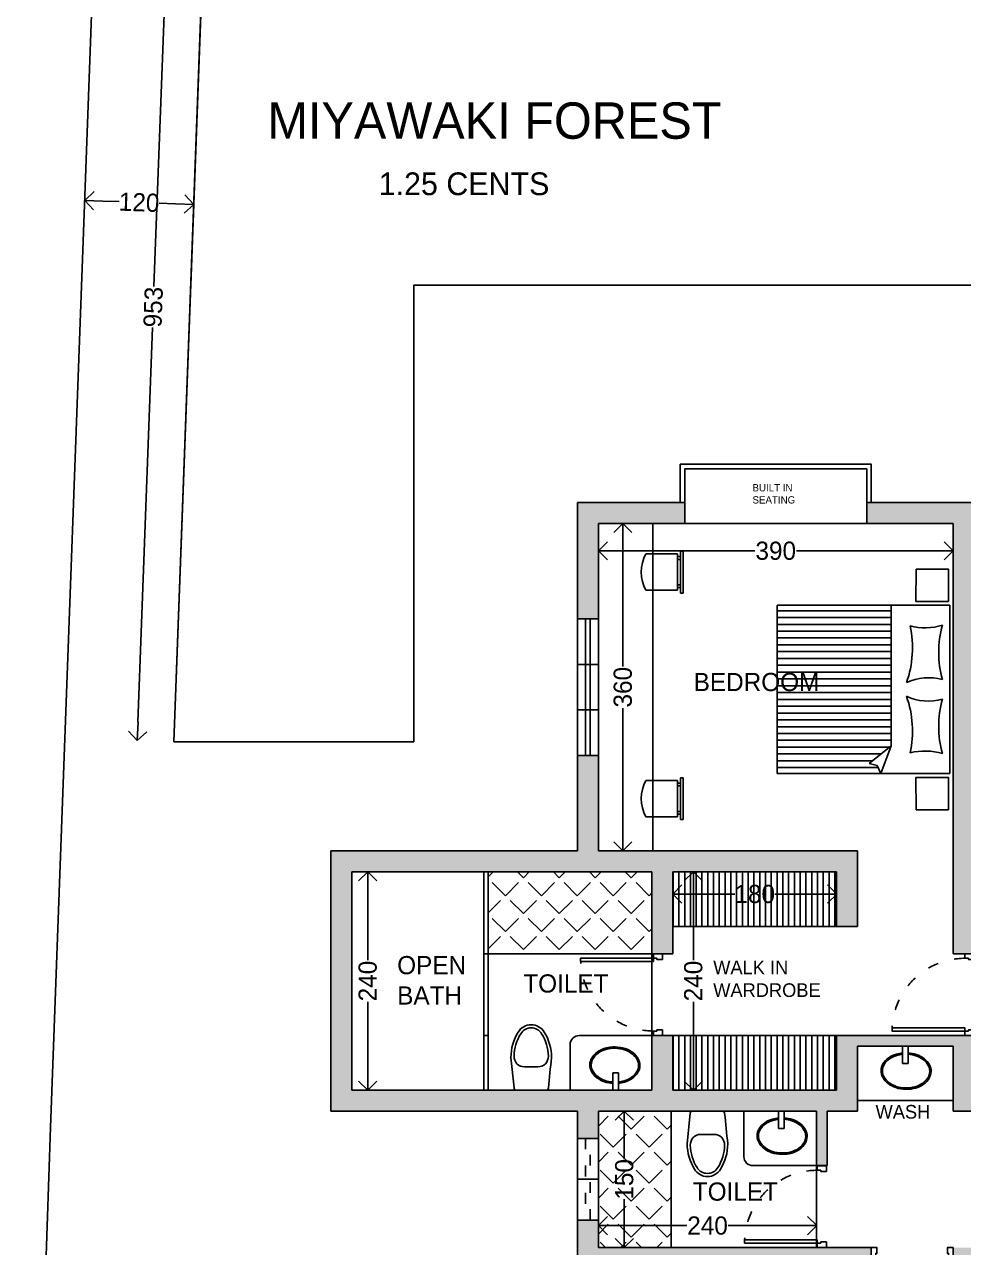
# Model space of a CAD drawing. Header units: inches. Extents: x -706 to 45253, y -3984 to 13819.
# Drawn here: x 35640 to 36673, y -100 to 1245 of the extents above; entities that cross this region are included whole.
import ezdxf

# ---------------------------------------------------------------- set-up
doc = ezdxf.new("R2010")
doc.units = ezdxf.units.IN
doc.header["$PDMODE"] = 99
doc.header["$PDSIZE"] = 0.2
doc.linetypes.add('ACAD_ISO03W100', pattern=[30, 12, -18])
for name, color, linetype in [('BC-BOUNDARY', 3, 'ByLayer'), ('BC-FURNITURE', 8, 'Continuous'), ('BC-GREYCOLOR', 8, 'Continuous'), ('BC-Hatch', 8, 'Continuous'), ('BC-JOINARY', 27, 'Continuous'), ('BC-WALLS', 1, 'Continuous'), ('BC-WHITECOLOR', 7, 'Continuous'), ('FUR', 8, 'Continuous'), ('grey color', 8, 'Continuous'), ('WHITECOLOUR', 7, 'Continuous')]:
    doc.layers.add(name, color=color, linetype=linetype)
doc.styles.add('BC-1IN100-1', font='FreeSans.ttf', dxfattribs={"height": 20})
doc.styles.add('style2', font='FreeSans.ttf')
doc.dimstyles.new('BC-1IN100-1', dxfattribs={"dimtxt": 20, "dimasz": 20, "dimexe": 0.18, "dimexo": 0.0625, "dimgap": 1, "dimtad": 0, "dimtoh": 1, "dimdec": 1, "dimzin": 12, "dimdsep": 46, "dimtxsty": 'BC-1IN100-1', "dimblk": 'OPEN90', "dimcen": 0.09, "dimse1": 1, "dimse2": 1, "dimclrd": 256, "dimclre": 256, "dimclrt": 7, "dimadec": 0, "dimazin": 0, "dimtfac": 1, "dimtdec": 1, "dimtofl": 0, "dimtmove": 1, "dimatfit": 3, "dimldrblk": 'OPEN90', "dimfxl": 0, "dimtolj": 1, "dimtzin": 0, "dimlwd": -1, "dimarcsym": 0})
pattern_1 = [(45, (27475.954, -6864.664), (-19.756563, 19.756563), [20.32, -7.62]), (135, (27475.954, -6864.664), (-19.756563, -19.756563), [20.32, -7.62])]

# ---------------------------------------------------------------- blocks, each defined once
blk = doc.blocks.new('02 GROUND FLOOR$0$wc-wh')
at = {"color": 0, "linetype": 'ByBlock'}
for points in [[(315, 195), (22, 165, 0.384412), (0, 140), (0, -140, 0.383904), (22, -165, 0.001434), (314, -195, 0.140641), (560, -125, 0.259738), (630, 0, 0.259738), (560, 125, 0.139471)], [(225, 65), (225, -65, 0.422961), (328, -165, 0.13189), (544, -100, 0.259738), (600, 0, 0.259738), (544, 100, 0.13189), (328, 165, 0.422961)]]:
    blk.add_lwpolyline(points, format="xyb", close=True, dxfattribs=at)
blk.add_arc((316, -170), 25, 264.2811, 270.16, dxfattribs=at)
blk = doc.blocks.new('A$C6E117E9E')
at = {"xscale": -1, "rotation": 30.00000247440961}
blk.add_blockref('02 GROUND FLOOR$0$wc-wh', (564, 389), dxfattribs=at)
blk = doc.blocks.new('GOBIND DOOR 7')
at = {"layer": 'BC-Hatch', "linetype": 'ACAD_ISO03W100'}
blk.add_arc((33263.5, 16175.5), 80, 0, 90, dxfattribs=at)
at = {"layer": 'BC-JOINARY'}
blk.add_lwpolyline([(33263.5, 16175.5), (33263.5, 16255.5), (33267, 16255.5), (33267, 16175.5)], close=True, dxfattribs=at)
for points in [[(33263.5, 16171.7), (33264.8, 16171.7), (33264.8, 16165.5), (33258.5, 16165.5), (33258.5, 16175.5), (33263.5, 16175.5), (33263.5, 16171.7)], [(33343.5, 16171.7), (33342.3, 16171.7), (33342.3, 16165.5), (33348.5, 16165.5), (33348.5, 16175.5), (33343.5, 16175.5), (33343.5, 16171.7)]]:
    blk.add_lwpolyline(points, dxfattribs=at)
blk = doc.blocks.new('A$C52937CB9')
at = {"layer": 'FUR'}
for p, q in [((39.8, 190), (39.8, 0)), ((224.8, 190), (39.8, 190)), ((224.8, 0), (224.8, 190)), ((39.8, 125.3), (194.3, 125.3)), ((213.7, 101.1), (194.3, 125.3)), ((194.3, 125.3), (224.8, 114)), ((216.1, 110), (213.7, 101.1)), ((224.8, 114), (216.1, 110)), ((39.8, 0), (224.8, 0))]:
    blk.add_line(p, q, dxfattribs=at)
for points in [[(0, 152.8), (0, 188.3), (35.6, 188.3), (35.5, 152.7)], [(264.7, 152.8), (264.6, 188.3), (229.1, 188.3), (229.1, 152.7)]]:
    blk.add_lwpolyline(points, close=True, dxfattribs=at)
for centre, radius, start, end in [((-1.3, 162.6), 65.9, 345.6575, 16.9499), ((91.6, 288.6), 110.9, 254.3673, 285.6765), ((176.6, 166.4), 57.2, 164.3325, 204.9851), ((88, 166.4), 57.2, 335.0149, 15.6675), ((173, 288.6), 110.9, 254.3235, 285.6327), ((265.9, 162.6), 65.9, 163.0501, 194.3425), ((86.6, 35.1), 113.8, 70.3798, 102.1998), ((178.1, 35.1), 113.8, 77.8002, 109.6202)]:
    blk.add_arc(centre, radius, start, end, dxfattribs=at)
blk = doc.blocks.new('A$C925929284')
at = {"layer": 'BC-GREYCOLOR'}
h = blk.add_hatch(dxfattribs=at)
h.set_pattern_fill('ANSI31', color=256, scale=60, angle=315, style=0)
h.set_pattern_definition([(0, (-91.719, -51.977), (2e-15, 7.5), [])])
h.paths.add_polyline_path([(125.3, 70.3), (125.3, 224.8), (0, 224.8), (0, 39.8), (114, 39.8), (110, 48.5), (101.1, 50.9)])
at = {"layer": 'grey color', "rotation": 270}
blk.add_blockref('A$C52937CB9', (0, 264.7), dxfattribs=at)
blk = doc.blocks.new('_Open90')
at = {"color": 0, "linetype": 'ByBlock', "lineweight": -2}
for p, q in [((0, 0), (-1, 0)), ((-0.5, 0.5), (0, 0)), ((0, 0), (-0.5, -0.5))]:
    blk.add_line(p, q, dxfattribs=at)
blk = doc.blocks.new('*D762')
at = {"layer": 'BC-Hatch'}
for p, q in [((36373, 289), (36421.1, 289)), ((36513.1, 289), (36465, 289))]:
    blk.add_line(p, q, dxfattribs=at)
at = {"layer": 'Defpoints', "color": 0}
for p in [(36353, 313.4), (36533.1, 313.4), (36353, 289)]:
    blk.add_point(p, dxfattribs=at)
at = {"layer": 'BC-Hatch', "xscale": 20, "yscale": 20, "zscale": 20, "rotation": 180}
blk.add_blockref('_Open90', (36353, 289), dxfattribs=at)
at = {"layer": 'BC-Hatch', "xscale": 20, "yscale": 20, "zscale": 20}
blk.add_blockref('_Open90', (36533.1, 289), dxfattribs=at)
at = {"layer": 'BC-Hatch', "color": 7, "insert": (36443, 289), "char_height": 20, "attachment_point": 5, "style": 'BC-1IN100-1'}
blk.add_mtext('\\A1;180', dxfattribs=at)
blk = doc.blocks.new('*D763')
at = {"layer": 'BC-Hatch'}
for p, q in [((36375.5, 293.4), (36375.5, 216.3)), ((36375.5, 93.4), (36375.5, 170.5))]:
    blk.add_line(p, q, dxfattribs=at)
at = {"layer": 'Defpoints', "color": 0}
for p in [(36353, 313.4), (36353, 73.4), (36375.5, 73.4)]:
    blk.add_point(p, dxfattribs=at)
at = {"layer": 'BC-Hatch', "xscale": 20, "yscale": 20, "zscale": 20}
for p, rotation in [((36375.5, 313.4), 90), ((36375.5, 73.4), 270)]:
    blk.add_blockref('_Open90', p, dxfattribs=dict(at, rotation=rotation))
at = {"layer": 'BC-Hatch', "color": 7, "insert": (36375.5, 193.4), "char_height": 20, "attachment_point": 5, "rotation": 90, "style": 'BC-1IN100-1'}
blk.add_mtext('\\A1;240', dxfattribs=at)
blk = doc.blocks.new('chair- 1')
at = {"layer": 'BC-FURNITURE'}
for p, q in [((119.5, -460.5), (73.5, -460.5)), ((73.5, -463.5), (73.5, -460.5)), ((119.5, -463.5), (73.5, -463.5)), ((76.5, -466.5), (76.5, -501.5)), ((76.5, -466.5), (116.5, -466.5)), ((79.5, -466.5), (79.5, -463.5)), ((82.5, -466.5), (82.5, -463.5)), ((110.5, -466.5), (110.5, -463.5)), ((113.5, -466.5), (113.5, -463.5)), ((116.5, -501.5), (116.5, -466.5)), ((119.5, -463.5), (119.5, -460.5))]:
    blk.add_line(p, q, dxfattribs=at)
blk.add_arc((96.5, -464), 42.5, 241.9275, 298.0725, dxfattribs=at)
blk = doc.blocks.new('*D764')
at = {"layer": 'BC-Hatch'}
for p, q in [((36291.1, 666.3), (36443.2, 666.3)), ((36641.1, 666.3), (36489, 666.3))]:
    blk.add_line(p, q, dxfattribs=at)
at = {"layer": 'Defpoints', "color": 0}
for p in [(36271.1, 696.4), (36661.1, 696.4), (36661.1, 666.3)]:
    blk.add_point(p, dxfattribs=at)
at = {"layer": 'BC-Hatch', "xscale": 20, "yscale": 20, "zscale": 20, "rotation": 180}
blk.add_blockref('_Open90', (36271.1, 666.3), dxfattribs=at)
at = {"layer": 'BC-Hatch', "xscale": 20, "yscale": 20, "zscale": 20}
blk.add_blockref('_Open90', (36661.1, 666.3), dxfattribs=at)
at = {"layer": 'BC-Hatch', "color": 7, "insert": (36466.1, 666.3), "char_height": 20, "attachment_point": 5, "style": 'BC-1IN100-1'}
blk.add_mtext('\\A1;390', dxfattribs=at)
blk = doc.blocks.new('*D765')
at = {"layer": 'BC-Hatch'}
for p, q in [((36298, 676.4), (36298, 539.3)), ((36298, 356.4), (36298, 493.5))]:
    blk.add_line(p, q, dxfattribs=at)
at = {"layer": 'Defpoints', "color": 0}
for p in [(36298, 696.4), (36331.1, 696.4), (36331.1, 336.4)]:
    blk.add_point(p, dxfattribs=at)
at = {"layer": 'BC-Hatch', "xscale": 20, "yscale": 20, "zscale": 20}
for p, rotation in [((36298, 696.4), 90), ((36298, 336.4), 270)]:
    blk.add_blockref('_Open90', p, dxfattribs=dict(at, rotation=rotation))
at = {"layer": 'BC-Hatch', "color": 7, "insert": (36298, 516.4), "char_height": 20, "attachment_point": 5, "rotation": 90, "style": 'BC-1IN100-1'}
blk.add_mtext('\\A1;360', dxfattribs=at)
blk = doc.blocks.new('*D766')
at = {"layer": 'BC-Hatch'}
for p, q in [((36017.5, 293.4), (36017.5, 216.3)), ((36017.5, 93.4), (36017.5, 170.5))]:
    blk.add_line(p, q, dxfattribs=at)
at = {"layer": 'Defpoints', "color": 0}
for p in [(36000, 313.4), (36000, 73.4), (36017.5, 73.4)]:
    blk.add_point(p, dxfattribs=at)
at = {"layer": 'BC-Hatch', "xscale": 20, "yscale": 20, "zscale": 20}
for p, rotation in [((36017.5, 313.4), 90), ((36017.5, 73.4), 270)]:
    blk.add_blockref('_Open90', p, dxfattribs=dict(at, rotation=rotation))
at = {"layer": 'BC-Hatch', "color": 7, "insert": (36017.5, 193.4), "char_height": 20, "attachment_point": 5, "rotation": 90, "style": 'BC-1IN100-1'}
blk.add_mtext('\\A1;240', dxfattribs=at)
blk = doc.blocks.new('*D768')
at = {"layer": 'BC-Hatch'}
for p, q in [((36299.6, 30.4), (36299.6, -2.6)), ((36299.6, -79.6), (36299.6, -46.5))]:
    blk.add_line(p, q, dxfattribs=at)
at = {"layer": 'Defpoints', "color": 0}
for p in [(36299.6, 50.4), (36351.1, 50.4), (36351.1, -99.6)]:
    blk.add_point(p, dxfattribs=at)
at = {"layer": 'BC-Hatch', "xscale": 20, "yscale": 20, "zscale": 20}
for p, rotation in [((36299.6, 50.4), 90), ((36299.6, -99.6), 270)]:
    blk.add_blockref('_Open90', p, dxfattribs=dict(at, rotation=rotation))
at = {"layer": 'BC-Hatch', "color": 7, "insert": (36299.6, -24.6), "char_height": 20, "attachment_point": 5, "rotation": 90, "style": 'BC-1IN100-1'}
blk.add_mtext('\\A1;150', dxfattribs=at)
blk = doc.blocks.new('*D769')
at = {"layer": 'BC-Hatch'}
for p, q in [((36291.1, -75.5), (36368.2, -75.5)), ((36491.1, -75.5), (36413.9, -75.5))]:
    blk.add_line(p, q, dxfattribs=at)
at = {"layer": 'Defpoints', "color": 0}
for p in [(36271.1, 50.4), (36511.1, 50.4), (36271.1, -75.5)]:
    blk.add_point(p, dxfattribs=at)
at = {"layer": 'BC-Hatch', "xscale": 20, "yscale": 20, "zscale": 20, "rotation": 180}
blk.add_blockref('_Open90', (36271.1, -75.5), dxfattribs=at)
at = {"layer": 'BC-Hatch', "xscale": 20, "yscale": 20, "zscale": 20}
blk.add_blockref('_Open90', (36511.1, -75.5), dxfattribs=at)
at = {"layer": 'BC-Hatch', "color": 7, "insert": (36391.1, -75.5), "char_height": 20, "attachment_point": 5, "style": 'BC-1IN100-1'}
blk.add_mtext('\\A1;240', dxfattribs=at)
blk = doc.blocks.new('*D789')
at = {"layer": 'BC-Hatch'}
for p, q in [((35798.5, 1390.7), (35782.5, 956.8)), ((35764.9, 477.9), (35780.9, 911.8))]:
    blk.add_line(p, q, dxfattribs=at)
at = {"layer": 'Defpoints', "color": 0}
for p in [(35839.5, 1409.2), (35764.2, 457.9), (35804.4, 456.4)]:
    blk.add_point(p, dxfattribs=at)
at = {"layer": 'BC-Hatch', "xscale": 20, "yscale": 20, "zscale": 20}
for p, rotation in [((35799.3, 1410.7), 87.88999568099871), ((35764.2, 457.9), 267.8899956809987)]:
    blk.add_blockref('_Open90', p, dxfattribs=dict(at, rotation=rotation))
at = {"layer": 'BC-Hatch', "color": 7, "insert": (35781.7, 934.3), "char_height": 20, "attachment_point": 5, "rotation": 87.89, "style": 'BC-1IN100-1'}
blk.add_mtext('\\A1;953', dxfattribs=at)
blk = doc.blocks.new('*D790')
at = {"layer": 'BC-Hatch'}
for p, q in [((35726.3, 1050.8), (35744.3, 1050.2)), ((35806.2, 1047.9), (35788.2, 1048.6))]:
    blk.add_line(p, q, dxfattribs=at)
at = {"layer": 'Defpoints', "color": 0}
for p in [(35706.3, 1051.6), (35704.9, 1013.8), (35824.8, 1009.4)]:
    blk.add_point(p, dxfattribs=at)
at = {"layer": 'BC-Hatch', "xscale": 20, "yscale": 20, "zscale": 20}
for p, rotation in [((35706.3, 1051.6), 177.8899956809983), ((35826.2, 1047.2), 357.8899956809983)]:
    blk.add_blockref('_Open90', p, dxfattribs=dict(at, rotation=rotation))
at = {"layer": 'BC-Hatch', "color": 7, "insert": (35766.2, 1049.4), "char_height": 20, "attachment_point": 5, "rotation": 357.89, "style": 'BC-1IN100-1'}
blk.add_mtext('\\A1;120', dxfattribs=at)

msp = doc.modelspace()

# ---------------------------------------------------------------- hatches: boundary and pattern name
at = {"layer": 'BC-Hatch'}
h = msp.add_hatch(color=16, dxfattribs=at)
h.paths.add_polyline_path([(36684.06, -475.57), (36684.06, -378.95), (36678.47, -379.79), (36684.06, -378.8), (36684.06, -368.16), (36667.02, -367.55), (36684.06, -367.93), (36684.06, -347.57), (36661.06, -347.57), (36661.06, -452.57), (36271.06, -452.57), (36271.06, -372.57), (36248.06, -372.57), (36248.06, -475.57)])
h.paths.add_polyline_path([(36271.06, -590.57), (36271.06, -510.57), (36248.06, -510.57), (36248.06, -590.57)])
h.paths.add_polyline_path([(36271.06, -172.57), (36271.06, -111.07), (36548.06, -111.07), (36548.06, -122.57), (36571.06, -122.57), (36571.06, -109.57), (36571.06, -99.57), (36271.06, -99.57), (36271.06, -69.57), (36248.06, -69.57), (36248.06, -172.57)])
h.paths.add_polyline_path([(36684.06, -197.57), (36684.06, -99.57), (36661.06, -99.57), (36661.06, -197.57)])
h.paths.add_polyline_path([(36894.06, -111.07, 1), (36917.06, -111.07, 1)])
h.paths.add_polyline_path([(36894.06, -464.07, 1), (36917.06, -464.07, 1)])
h.paths.add_polyline_path([(37330.06, -475.57), (37330.06, -99.57), (37307.06, -99.57), (37307.06, -475.57)])
h.paths.add_polyline_path([(37330.06, 50.43), (37330.06, 326.43), (37307.06, 326.43), (37307.06, 73.43), (37194.06, 73.43), (37194.06, 50.43)])
h.paths.add_polyline_path([(37007.06, 50.43), (37007.06, 73.43), (36917.06, 73.43), (36917.06, 103.43), (36894.06, 103.43), (36894.06, 50.43)])
h.paths.add_polyline_path([(36684.06, 50.43), (36684.06, 133.43), (36533.06, 133.43), (36533.06, 73.43), (36353.04, 73.43), (36353.04, 133.43), (36341.54, 133.43), (36331.54, 133.43), (36330.04, 133.43), (36330.04, 73.43), (36213.23, 73.43), (36211.7, 73.43), (36181.24, 73.43), (36000.04, 73.43), (36000.04, 313.43), (36330.04, 313.43), (36330.04, 223.43), (36331.54, 223.43), (36341.54, 223.43), (36353.04, 223.43), (36353.04, 313.43), (36533.06, 313.43), (36533.06, 253.43), (36556.06, 253.43), (36556.06, 336.43), (36271.06, 336.43), (36271.06, 441.43), (36248.06, 441.43), (36248.06, 336.43), (35977.04, 336.43), (35977.04, 50.43), (36248.06, 50.43), (36248.06, 20.43), (36271.06, 20.43), (36271.06, 50.43), (36511.06, 50.43), (36511.06, -9.57), (36522.56, -9.57), (36522.56, 50.43), (36556.06, 50.43), (36556.06, 121.93), (36661.06, 121.93), (36661.06, 50.43)])
h.paths.add_polyline_path([(36684.06, 223.43), (36684.06, 719.43), (36566.06, 719.43), (36566.06, 696.43), (36661.06, 696.43), (36661.06, 223.43), (36674.06, 223.43)])
h.paths.add_polyline_path([(36917.06, 253.43), (36917.06, 276.43), (36894.06, 276.43), (36894.06, 253.43)])
h.paths.add_polyline_path([(36917.06, 433.43), (36917.06, 709.43), (36917.06, 719.43), (36894.06, 719.43), (36894.06, 433.43)])
h.paths.add_polyline_path([(37330.06, 426.43), (37330.06, 561.43), (37307.06, 561.43), (37307.06, 486.43), (37307.06, 426.43)])
h = msp.add_hatch(color=16, dxfattribs=at)
h.paths.add_polyline_path([(37330.06, 621.43), (37330.06, 719.43), (37158.56, 719.43), (37158.56, 696.43), (37307.06, 696.43), (37307.06, 621.43)])
h.paths.add_polyline_path([(37058.56, 696.43), (37058.56, 719.43), (37007.06, 719.43), (37007.06, 696.43)])
h.paths.add_polyline_path([(36366.06, 696.43), (36366.06, 709.43), (36366.06, 719.43), (36248.06, 719.43), (36248.06, 591.43), (36271.06, 591.43), (36271.06, 696.43)])
h = msp.add_hatch(dxfattribs=at)
h.set_pattern_fill('ANGLE', color=256, scale=4, angle=45, style=0)
h.set_pattern_definition(pattern_1)
h.paths.add_polyline_path([(36330.04, 223.43), (36330.04, 313.43), (36150.04, 313.43), (36150.04, 223.43)])
h = msp.add_hatch(dxfattribs=at)
h.set_pattern_fill('ANSI31', color=256, scale=2, angle=45, style=0)
h.set_pattern_definition([(90, (27475.954, -6864.664), (-6.35, 2e-14), [])])
h.paths.add_polyline_path([(36533.06, 253.43), (36533.06, 313.43), (36353.04, 313.43), (36353.04, 253.43)])
h.paths.add_polyline_path([(36533.06, 73.43), (36533.06, 133.43), (36353.04, 133.43), (36353.04, 73.43)])
h.paths.add_polyline_path([(36417.1, 303.78), (36468.99, 303.78), (36468.99, 273.7), (36417.1, 273.7)], flags=24)
h = msp.add_hatch(dxfattribs=at)
h.set_pattern_fill('ANGLE', color=256, scale=4, angle=45, style=0)
h.set_pattern_definition(pattern_1)
h.paths.add_polyline_path([(36351.06, -99.57), (36351.06, 50.43), (36271.06, 50.43), (36271.06, 20.43), (36271.06, -69.57), (36271.06, -99.57)])

# ---------------------------------------------------------------- linework, layer by layer
for p, q in [((36145.04, 313.43), (36145.04, 223.43)), ((36150.04, 313.43), (36150.04, 73.43)), ((36533.06, 253.43), (36353.04, 253.43)), ((36150.04, 223.43), (36145.04, 223.43)), ((36145.04, 223.43), (36145.04, 73.43)), ((36150.04, 133.43), (36145.04, 133.43)), ((36533.06, 133.43), (36353.04, 133.43)), ((36556.06, 61.93), (36661.06, 61.93))]:
    msp.add_line(p, q)
at = {"layer": 'BC-BOUNDARY'}
for p, q in [((35724.57, 1548.41), (35668.71, 32.25)), ((35668.71, 32.25), (35640.1, -796.09))]:
    msp.add_line(p, q, dxfattribs=at)
at = {"layer": 'BC-FURNITURE', "linetype": 'Continuous'}
for points in [[(36611.6, 121.93), (36605.51, 121.93), (36605.51, 102.9), (36611.6, 102.9)], [(36286.99, 73.43), (36293.09, 73.43), (36293.09, 92.45), (36286.99, 92.45)], [(36475.33, 50.43), (36469.23, 50.43), (36469.23, 31.4), (36475.33, 31.4)]]:
    msp.add_lwpolyline(points, close=True, dxfattribs=at)
for points in [[(36293.09, 81, 0.0449608), (36299.71, 82.23, 0.0844306), (36308.38, 86.34, 0.1064259), (36314.63, 93.08, 0.1297604), (36316.71, 100.37, 0.1297604), (36314.92, 107.74, 0.1064259), (36308.94, 114.72, 0.0844306), (36300.44, 119.17, 0.0735342), (36289.61, 120.99, 0.0735342), (36278.71, 119.6, 0.0844306), (36270.05, 115.49, 0.1064259), (36263.79, 108.75, 0.1297604), (36261.71, 101.46, 0.1297604), (36263.5, 94.09, 0.1064259), (36269.48, 87.11, 0.0844306), (36277.98, 82.66, 0.0613368), (36286.99, 80.92, 0.0121426)], [(36293.09, 82.51, 0.0439771), (36299.31, 83.68, 0.0844306), (36307.52, 87.56, 0.1064259), (36313.34, 93.84, 0.1297604), (36315.21, 100.4, 0.0096334), (36315.21, 100.91, 0.119977), (36313.6, 107.03, 0.1064259), (36308.03, 113.53, 0.0844306), (36299.98, 117.74, 0.0735342), (36289.58, 119.49, 0.0735342), (36279.12, 118.15, 0.0844306), (36270.91, 114.26, 0.1064259), (36265.08, 107.99, 0.1297604), (36263.21, 101.43, 0.0096334), (36263.21, 100.91, 0.119977), (36264.82, 94.8, 0.1064259), (36270.39, 88.3, 0.0844306), (36278.44, 84.09, 0.060622), (36286.99, 82.43, 0.0128549)], [(36605.51, 114.35, 0.0449608), (36598.88, 113.12, 0.0844306), (36590.22, 109.01, 0.1064259), (36583.97, 102.27, 0.1297604), (36581.89, 94.98, 0.1297604), (36583.68, 87.61, 0.1064259), (36589.66, 80.63, 0.0844306), (36598.15, 76.18, 0.0735342), (36608.99, 74.36, 0.0735342), (36619.89, 75.75, 0.0844306), (36628.55, 79.86, 0.1064259), (36634.81, 86.6, 0.1297604), (36636.89, 93.89, 0.1297604), (36635.1, 101.26, 0.1064259), (36629.11, 108.24, 0.0844306), (36620.62, 112.69, 0.0613368), (36611.6, 114.43, 0.0121426)], [(36605.51, 112.84, 0.0439771), (36599.29, 111.67, 0.0844306), (36591.08, 107.79, 0.1064259), (36585.26, 101.51, 0.1297604), (36583.39, 94.95, 0.0096334), (36583.38, 94.44, 0.119977), (36584.99, 88.33, 0.1064259), (36590.57, 81.82, 0.0844306), (36598.62, 77.61, 0.0735342), (36609.02, 75.86, 0.0735342), (36619.48, 77.2, 0.0844306), (36627.69, 81.09, 0.1064259), (36633.52, 87.36, 0.1297604), (36635.39, 93.92, 0.0096334), (36635.39, 94.44, 0.119977), (36633.78, 100.55, 0.1064259), (36628.2, 107.05, 0.0844306), (36620.16, 111.26, 0.060622), (36611.6, 112.92, 0.0128549)], [(36469.23, 42.85, 0.0449608), (36462.61, 41.62, 0.0844306), (36453.94, 37.51, 0.1064259), (36447.69, 30.77, 0.1297604), (36445.61, 23.48, 0.1297604), (36447.4, 16.11, 0.1064259), (36453.38, 9.13, 0.0844306), (36461.87, 4.68, 0.0735342), (36472.71, 2.86, 0.0735342), (36483.61, 4.25, 0.0844306), (36492.27, 8.36, 0.1064259), (36498.53, 15.1, 0.1297604), (36500.61, 22.39, 0.1297604), (36498.82, 29.76, 0.1064259), (36492.83, 36.74, 0.0844306), (36484.34, 41.19, 0.0613368), (36475.33, 42.93, 0.0121426)], [(36469.23, 41.34, 0.0439771), (36463.01, 40.17, 0.0844306), (36454.8, 36.29, 0.1064259), (36448.98, 30.01, 0.1297604), (36447.11, 23.45, 0.0096334), (36447.11, 22.94, 0.119977), (36448.72, 16.83, 0.1064259), (36454.29, 10.32, 0.0844306), (36462.34, 6.11, 0.0735342), (36472.74, 4.36, 0.0735342), (36483.2, 5.7, 0.0844306), (36491.41, 9.59, 0.1064259), (36497.24, 15.86, 0.1297604), (36499.11, 22.42, 0.0096334), (36499.11, 22.94, 0.119977), (36497.5, 29.05, 0.1064259), (36491.92, 35.55, 0.0844306), (36483.88, 39.76, 0.060622), (36475.33, 41.42, 0.0128549)]]:
    msp.add_lwpolyline(points, format="xyb", dxfattribs=at)
at = {"layer": 'BC-Hatch'}
msp.add_lwpolyline([(36894.06, 958.41), (36894.06, 1245.79), (35839.53, 1409.17), (35804.42, 456.43), (36068.06, 456.43), (36068.06, 958.37)], close=True, dxfattribs=at)
at = {"layer": 'BC-WALLS'}
for p, q in [((36248.06, 591.43), (36248.06, 719.43)), ((36366.06, 719.43), (36248.06, 719.43)), ((36366.06, 696.43), (36366.06, 719.43)), ((36684.06, 719.43), (36566.06, 719.43)), ((36566.06, 696.43), (36566.06, 719.43)), ((36566.06, 719.43), (36566.06, 696.43)), ((36366.06, 696.43), (36366.06, 709.43)), ((36271.06, 591.43), (36271.06, 696.43)), ((36366.06, 696.43), (36271.06, 696.43)), ((36661.06, 696.43), (36566.06, 696.43)), ((36661.06, 223.43), (36661.06, 696.43)), ((36271.06, 591.43), (36248.06, 591.43)), ((36248.06, 336.43), (36248.06, 441.43)), ((36271.06, 441.43), (36248.06, 441.43)), ((36271.06, 336.43), (36271.06, 441.43)), ((35977.04, 336.43), (35977.04, 50.43)), ((36248.06, 336.43), (35977.04, 336.43)), ((36556.06, 336.43), (36271.06, 336.43)), ((36556.06, 253.43), (36556.06, 336.43)), ((36000.04, 313.43), (36000.04, 73.43)), ((36330.04, 313.43), (36000.04, 313.43)), ((36330.04, 313.43), (36330.04, 223.43)), ((36533.06, 313.43), (36353.04, 313.43)), ((36353.04, 313.43), (36353.04, 223.43)), ((36533.06, 253.43), (36533.06, 313.43)), ((36533.06, 253.43), (36556.06, 253.43)), ((36353.04, 223.43), (36330.04, 223.43)), ((36661.06, 223.43), (36684.06, 223.43)), ((36353.04, 133.43), (36330.04, 133.43)), ((36330.04, 133.43), (36330.04, 73.43)), ((36353.04, 133.43), (36353.04, 73.43)), ((36533.06, 73.43), (36533.06, 133.43)), ((36533.06, 133.43), (36684.06, 133.43)), ((36556.06, 50.43), (36556.06, 121.93)), ((36556.06, 121.93), (36661.06, 121.93)), ((36661.06, 50.43), (36661.06, 121.93)), ((36330.04, 73.43), (36000.04, 73.43)), ((36533.06, 73.43), (36353.04, 73.43)), ((36248.06, 50.43), (35977.04, 50.43)), ((36248.06, 20.43), (36248.06, 50.43)), ((36511.06, 50.43), (36271.06, 50.43)), ((36271.06, 20.43), (36271.06, 50.43)), ((36511.06, -9.57), (36511.06, 50.43)), ((36556.06, 50.43), (36522.56, 50.43)), ((36522.56, -9.57), (36522.56, 50.43)), ((36684.06, 50.43), (36661.06, 50.43)), ((36271.06, 20.43), (36248.06, 20.43)), ((36522.56, -9.57), (36511.06, -9.57)), ((36248.06, -172.57), (36248.06, -69.57)), ((36271.06, -69.57), (36248.06, -69.57)), ((36271.06, -99.57), (36271.06, -69.57)), ((36571.06, -99.57), (36271.06, -99.57)), ((36571.06, -122.57), (36571.06, -99.57))]:
    msp.add_line(p, q, dxfattribs=at)
at = {"layer": 'BC-WHITECOLOR'}
for p, q in [((35839.53, 1409.17), (35804.42, 456.43)), ((35839.53, 1409.17), (35822.92, 958.36)), ((36068.06, 958.37), (36894.06, 958.41)), ((36068.06, 958.37), (36894.06, 958.41)), ((36068.06, 958.37), (36068.06, 456.43)), ((36331.06, 336.43), (36331.06, 696.43)), ((36566.06, 696.43), (36366.06, 696.43)), ((36248.06, 441.43), (36248.06, 591.43)), ((36257.06, 441.43), (36257.06, 591.43)), ((36262.06, 441.43), (36262.06, 591.43)), ((36271.06, 441.43), (36271.06, 591.43)), ((36271.06, 541.43), (36248.06, 541.43)), ((36271.06, 491.43), (36248.06, 491.43)), ((36271.06, 491.43), (36248.06, 491.43)), ((36271.06, 491.43), (36248.06, 491.43)), ((35804.42, 456.43), (36068.06, 456.43)), ((36330.04, 223.43), (36150.04, 223.43)), ((36330.04, 223.43), (36330.04, 133.43)), ((36240.04, 123.43), (36240.04, 73.43)), ((36330.04, 133.43), (36250.04, 133.43)), ((36351.06, -99.57), (36351.06, 50.43)), ((36431.06, 0.43), (36431.06, 50.43)), ((36248.06, 20.43), (36248.06, -69.57)), ((36271.06, -69.57), (36271.06, 20.43)), ((36511.06, -9.57), (36441.06, -9.57)), ((36511.06, -9.57), (36511.06, -99.57)), ((36271.06, -24.57), (36248.06, -24.57))]:
    msp.add_line(p, q, dxfattribs=at)
at = {"layer": 'BC-WHITECOLOR', "linetype": 'ACAD_ISO03W100'}
for p, q in [((36257.06, 20.43), (36257.06, -69.57)), ((36262.06, -69.57), (36262.06, 20.43))]:
    msp.add_line(p, q, dxfattribs=at)
at = {"layer": 'BC-WHITECOLOR'}
for points in [[(36361.06, 719.43), (36361.06, 761.43), (36571.06, 761.43), (36571.06, 719.43)], [(36366.06, 719.43), (36366.06, 756.43), (36566.06, 756.43), (36566.06, 719.43)]]:
    msp.add_lwpolyline(points, dxfattribs=at)
for centre, start, end in [((36250.04, 123.43), 90, 180), ((36441.06, 0.43), 180, 270)]:
    msp.add_arc(centre, 10, start, end, dxfattribs=at)

# ---------------------------------------------------------------- block references
at = {"layer": 'BC-JOINARY', "xscale": -1, "rotation": 89.99999999999967}
msp.add_blockref('GOBIND DOOR 7', (52507.04, 33481.96), dxfattribs=at)
at = {"layer": 'BC-JOINARY'}
for p, rotation in [((52849.56, -33125.11), 89.9999999999999), ((52687.3, -33358.11), 89.99999999999984), ((69919.59, 16065.93), 179.9999999999999)]:
    msp.add_blockref('GOBIND DOOR 7', p, dxfattribs=dict(at, rotation=rotation))
at = {"layer": 'BC-WHITECOLOR', "xscale": 0.1142857142232525, "yscale": 0.1142857142232525, "zscale": 0.1142857142232525, "rotation": 59.9999975255924}
msp.add_blockref('A$C6E117E9E', (36397.31, -27.56), dxfattribs=at)
at = {"layer": 'FUR', "rotation": 269.9999999995279}
msp.add_blockref('chair- 1', (36824.73, 739.46, -20022.8), dxfattribs=at)
at = {"layer": 'FUR', "xscale": -1, "rotation": 270.0000000004719}
msp.add_blockref('chair- 1', (36824.73, 297.4, -20022.8), dxfattribs=at)
at = {"layer": 'grey color', "linetype": 'Continuous', "rotation": 359.9999999999999}
msp.add_blockref('A$C925929284', (36467.55, 381.58), dxfattribs=at)
at = {"layer": 'WHITECOLOUR', "color": 43, "xscale": -0.1142857142232525, "yscale": 0.1142857142232525, "zscale": 0.1142857142232525, "rotation": 120.000002474407}
msp.add_blockref('A$C6E117E9E', (36203.49, 151.41), dxfattribs=at)

# ---------------------------------------------------------------- texts
at = {"layer": 'BC-WHITECOLOR', "attachment_point": 1, "style": 'style2'}
for s, insert, char_height, width in [('{MIYAWAKI FOREST}', (35907.21, 1159.32), 40, 600.197), ('{1.25 CENTS}', (36029.57, 1082.34), 25, 311.5275), ('{\\fFreeSans|b0|i0|c0|p18;BUILT IN\\PSEATING}', (36440.53, 739.69), 8, 113.9495), ('{\\fFreeSans|b0|i0|c0|p18;BEDROOM}', (36375.84, 532.13), 20, 113.9495), ('{\\fFreeSans|b0|i0|c0|p18;OPEN BATH}', (36049.88, 220.87), 20, 113.9495), ('{\\fFreeSans|b0|i0|c0|p18;WALK IN\\PWARDROBE}', (36397.35, 215.89), 15, 113.9495), ('{\\fFreeSans|b0|i0|c0|p18;TOILET}', (36188.55, 200.74), 20, 113.9495), ('{\\fFreeSans|b0|i0|c0|p18;WASH}', (36575.83, 57.19), 15, 113.9495), ('{\\fFreeSans|b0|i0|c0|p18;TOILET}', (36374.9, -28.03), 20, 113.9495)]:
    msp.add_mtext(s, dxfattribs=dict(at, insert=insert, char_height=char_height, width=width))

# ---------------------------------------------------------------- dimensions: what is measured, and where the dimension line sits
at = {"layer": 'BC-Hatch'}
dim = msp.add_aligned_dim(p1=(35839.53, 1409.17), p2=(35804.42, 456.43), distance=-40.3, dimstyle='BC-1IN100-1', override={"dimdec": 0}, dxfattribs=at)
dim.commit()
dim.dimension.update_dxf_attribs({"geometry": '*D789', "text_midpoint": (35781.7, 934.28)})
dim = msp.add_aligned_dim(p1=(35824.8, 1009.36), p2=(35704.88, 1013.78), distance=-37.83, dimstyle='BC-1IN100-1', dxfattribs=at)
dim.commit()
dim.dimension.update_dxf_attribs({"geometry": '*D790', "text_midpoint": (35766.23, 1049.37)})
for base, p1, p2, picture, middle in [((36661.06, 666.31), (36271.06, 696.43), (36661.06, 696.43), '*D764', (36466.06, 666.31)), ((36353.04, 289.02), (36533.06, 313.43), (36353.04, 313.43), '*D762', (36443.05, 289.02)), ((36271.06, -75.5), (36511.06, 50.43), (36271.06, 50.43), '*D769', (36391.06, -75.5))]:
    dim = msp.add_linear_dim(base=base, p1=p1, p2=p2, dimstyle='BC-1IN100-1', dxfattribs=at)
    dim.commit()
    dim.dimension.update_dxf_attribs({"geometry": picture, "text_midpoint": middle})
for base, p1, p2, picture, middle in [((36298.04, 696.43), (36331.06, 336.43), (36331.06, 696.43), '*D765', (36298.04, 516.43)), ((36017.54, 73.43), (36000.04, 313.43), (36000.04, 73.43), '*D766', (36017.54, 193.43)), ((36375.52, 73.43), (36353.04, 313.43), (36353.04, 73.43), '*D763', (36375.52, 193.43)), ((36299.6, 50.43), (36351.06, -99.57), (36351.06, 50.43), '*D768', (36299.6, -24.57))]:
    dim = msp.add_linear_dim(base=base, p1=p1, p2=p2, angle=90, dimstyle='BC-1IN100-1', dxfattribs=at)
    dim.commit()
    dim.dimension.update_dxf_attribs({"geometry": picture, "text_midpoint": middle})

doc.saveas('drawing.dxf')
